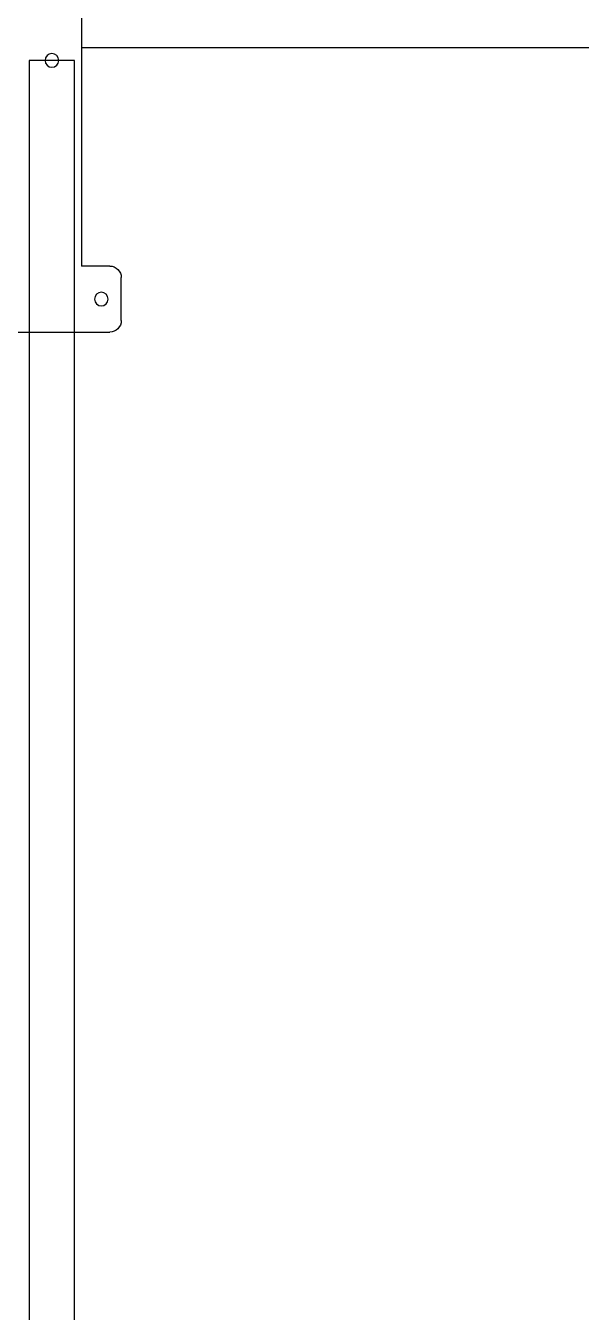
# Model space of a CAD drawing. Header units: millimetres. Extents: x 151130 to 215929, y 2134 to 34533.
# Drawn here: x 170618 to 170862, y 13349 to 13915 of the extents above; entities that cross this region are included whole.
import ezdxf

# ---------------------------------------------------------------- set-up
doc = ezdxf.new("R2010")
doc.units = ezdxf.units.MM
doc.layers.add('2D', color=7, linetype='Continuous')
doc.layers.add('MUEBLES', color=8, linetype='Continuous')

# ---------------------------------------------------------------- blocks, each defined once
blk = doc.blocks.new('SP.LI.5LCD.140R')
at = {"layer": '2D'}
for p, q in [((-150, -125.5), (-150, -176.5)), ((121, -164), (-121, -164)), ((-121, -176.5), (-121, -164)), ((-25, -533), (-25, -164)), ((-145, -181.5), (-126, -181.5))]:
    blk.add_line(p, q, dxfattribs=at)
at = {"layer": '2D', "extrusion": (0, 0, -1)}
for centre, major_axis, start_param, end_param in [((-30.5, -151), (-2.12, 2.12), 0.785398, 7.068583), ((-135.5, -172.75), (-2.12, 2.12), 0.785398, 7.068583), ((-145, -176.5), (3.54, 3.54), 2.356194, 3.926991), ((-126, -176.5), (-3.54, 3.54), 2.356194, 3.926991)]:
    blk.add_ellipse(centre, major_axis=major_axis, ratio=1, start_param=start_param, end_param=end_param, dxfattribs=at)
blk = doc.blocks.new('B4')
at = {"layer": 'MUEBLES'}
blk.add_lwpolyline([(-2944.5, -864), (-1530.5, -864), (-1530.5, -844), (-2944.5, -844)], close=True, dxfattribs=at)
blk.add_blockref('SP.LI.5LCD.140R', (-1500, -703))

msp = doc.modelspace()

# ---------------------------------------------------------------- block references
at = {"color": 5, "rotation": 90}
msp.add_blockref('B4', (169775.03, 15430.44), dxfattribs=at)

doc.saveas('drawing.dxf')
